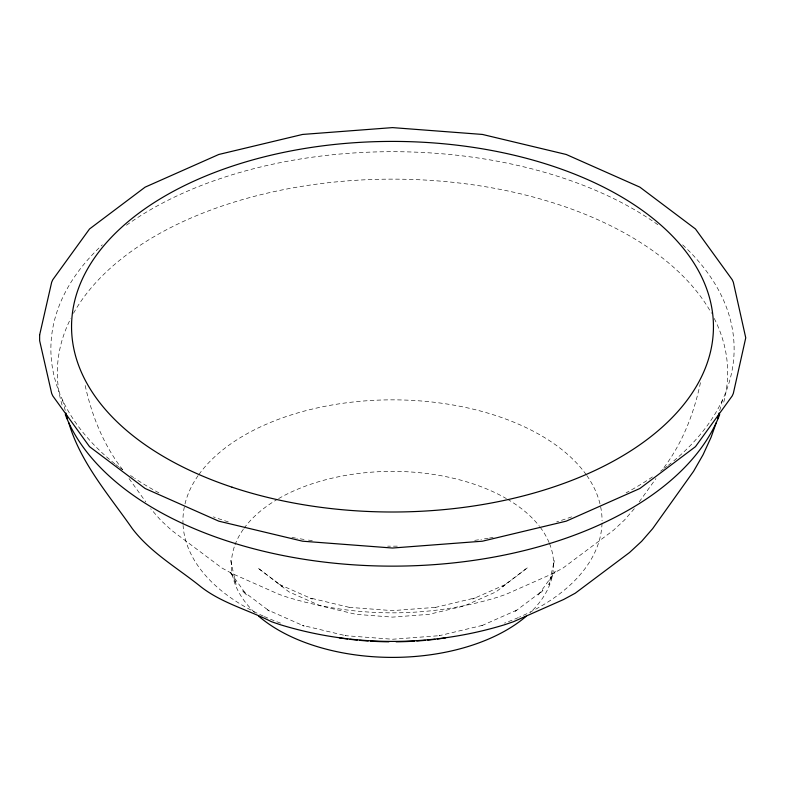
<?xml version="1.0" encoding="UTF-8"?>
<svg xmlns="http://www.w3.org/2000/svg" width="785" height="785" viewBox="0 0 785 785"><rect width="100%" height="100%" fill="white"/><g stroke="black" fill="none" stroke-linecap="round" stroke-linejoin="round"><path stroke-width="0.59" stroke-dasharray="3.92 2.94" d="M553.592 564.386L554.357 560.539L548.843 584.727L551.374 577.711L555.24 571.49L538.402 594.952L542.945 590.467L515.343 611.24L517.482 609.847L480.881 626.067L482.51 625.36L439.1 635.742L440.002 635.634L392.5 639.245L344.998 635.634L345.9 635.742L302.49 625.36L304.119 626.067L267.518 609.847L269.657 611.24L242.055 590.467L246.598 594.952L229.76 571.49L233.626 577.711L236.157 584.727L230.643 560.539L231.408 564.386M700.446 382.658C693.891 413.95 681.998 444.438 662.226 469.822M719.717 410.653L722.485 399.977M639.216 501.9L655.956 478.565M634.329 508.7L624.389 520.131L613.419 530.297L563.13 567.977L552.66 573.658L505.746 594.441L497.876 597.13C429.523 618.08 355.477 618.08 287.124 597.13L279.254 594.441L232.34 573.658L221.87 567.977L171.581 530.297L160.611 520.131L150.671 508.7M129.044 478.565L145.784 501.9M122.774 469.822C103.002 444.438 91.109 413.95 84.554 382.658M62.515 399.977L65.283 410.653M682.646 244.822A341.622 197.231 0 0 1 672.078 462.277M671.155 463.032A341.622 197.231 0 0 1 668.339 465.289M667.387 466.035A341.622 197.231 0 0 1 664.503 468.262M663.521 468.998A341.622 197.231 0 0 1 660.568 471.196M652.423 476.917A341.622 197.231 0 0 1 626.087 492.852M571.647 516.864A341.622 197.231 0 0 1 556.683 521.888M493.108 537.411A341.622 197.231 0 0 1 489.457 538.049M488.241 538.255A341.622 197.231 0 0 1 480.92 539.442M478.575 539.795A341.622 197.231 0 0 1 472.678 540.649M397.357 546.144A341.622 197.231 0 0 1 387.643 546.144M312.322 540.649A341.622 197.231 0 0 1 306.425 539.795M304.08 539.442A341.622 197.231 0 0 1 296.759 538.255M295.543 538.049A341.622 197.231 0 0 1 291.892 537.411M228.317 521.888A341.622 197.231 0 0 1 213.353 516.864M158.913 492.852A341.622 197.231 0 0 1 134.667 478.32M133.617 477.623A341.622 197.231 0 0 1 130.506 475.504M122.46 469.734A341.622 197.231 0 0 1 119.526 467.517M118.564 466.781A341.622 197.231 0 0 1 115.719 464.534M114.777 463.788A341.622 197.231 0 0 1 102.354 244.822M126.434 225.216A341.622 197.231 0 0 1 658.566 225.216M714.242 318.445A335.156 193.502 0 0 1 722.916 405.089M62.084 405.089A335.156 193.502 0 0 1 70.758 318.445M73.486 313.313A335.156 193.502 0 0 1 392.5 179.137A335.156 193.502 0 0 1 711.514 313.313M602.026 523.163A209.566 120.988 0 0 1 519.513 617.079M518.385 617.569A209.566 120.988 0 0 1 504.461 623.113M280.539 623.113A209.566 120.988 0 0 1 264.368 616.578M263.25 616.078A209.566 120.988 0 0 1 183.091 525.499M183.023 524.331A209.566 120.988 0 0 1 198.193 475.524M198.89 474.533A209.566 120.988 0 0 1 392.5 399.85A209.566 120.988 0 0 1 586.11 474.533M586.807 475.524A209.566 120.988 0 0 1 602.066 520.838M549.549 543.662A161.092 93.003 0 0 1 530.434 612.428M254.566 612.428A161.092 93.003 0 0 1 234.607 545.928M235.019 544.8A161.092 93.003 0 0 1 243.321 529.286M244.027 528.305A161.092 93.003 0 0 1 277.498 499.25M278.587 498.622A161.092 93.003 0 0 1 506.413 498.622M507.502 499.25A161.092 93.003 0 0 1 539.511 526.352M540.247 527.324A161.092 93.003 0 0 1 549.088 542.543M527.284 567.869L496.051 591.851L464.367 605.912L428.963 614.341L392.5 617.118L356.037 614.341L320.633 605.912L288.949 591.851L257.715 567.869L282.453 586.483L279.067 584.285L312.293 599.004L309.702 597.885L349.639 607.433L348.216 607.266L392.5 610.632L436.784 607.266L435.361 607.433L475.298 597.885L472.707 599.004L505.933 584.285L502.547 586.483L527.284 567.869"/><path stroke-width="1.18" d="M717.578 418.954L719.109 413.028M716.244 422.722L711.092 437.245L703.085 454.721L693.587 471.275L652.669 528.639L641.669 541.287L629.521 552.532L575.248 593.205L563.659 599.485L513.527 621.691L504.824 624.674C431.956 646.997 353.044 646.997 280.176 624.674L271.473 621.691C247.412 609.494 220.094 602.674 198.968 585.257C176.154 567.172 150.239 552.14 132.331 528.639C108.879 494.923 80.61 462.934 68.756 422.722M65.891 413.028L67.422 418.954M526.254 616.225A161.092 93.003 0 0 1 258.746 616.225M719.698 414.578A335.156 193.502 0 0 1 392.5 566.142A335.156 193.502 0 0 1 65.302 414.578M445.576 637.881A209.566 120.988 0 0 1 437.323 639.029M434.939 639.324A209.566 120.988 0 0 1 427.727 640.109M425.313 640.334A209.566 120.988 0 0 1 416.815 641.011M414.372 641.168A209.566 120.988 0 0 1 396.121 641.816M388.879 641.816A209.566 120.988 0 0 1 370.628 641.168M368.185 641.011A209.566 120.988 0 0 1 359.687 640.334M357.273 640.109A209.566 120.988 0 0 1 350.061 639.324M347.676 639.029A209.566 120.988 0 0 1 339.424 637.881M39.642 334.94L39.642 340.7L51.673 393.422L52.791 395.925L89.529 446.665L145.127 488.496L218.779 521.161L302.578 541.199L392.5 548.028L482.422 541.199L566.22 521.161L639.873 488.496L695.471 446.665L732.209 395.925L733.327 393.422L745.75 337.815L733.327 282.217L732.209 279.715L695.471 228.975L639.873 187.144L566.22 154.478L482.422 134.441L392.5 127.612L302.578 134.441L218.779 154.478L145.127 187.144L89.529 228.975L52.791 279.715L51.673 282.217L39.642 334.94M232.026 487.181A320.947 185.299 0 0 0 713.447 326.707A320.947 185.299 0 0 0 232.026 166.234A320.947 185.299 0 0 0 232.026 487.181"/></g></svg>
